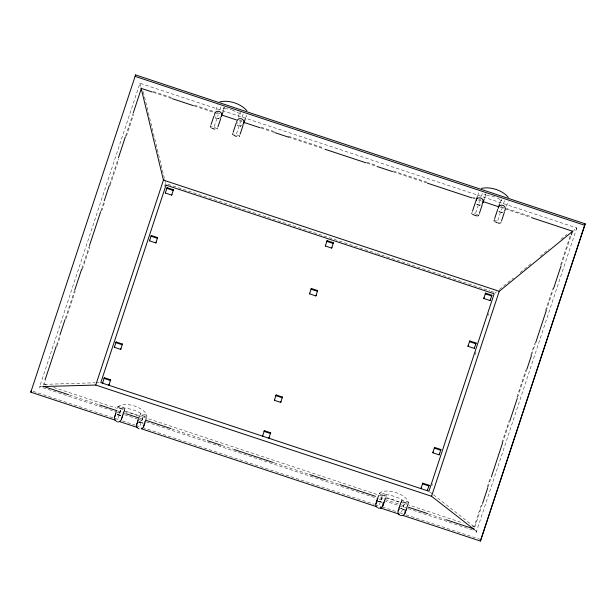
<?xml version="1.0" encoding="UTF-8"?>
<svg xmlns="http://www.w3.org/2000/svg" width="616" height="616" viewBox="0 0 616 616"><rect width="100%" height="100%" fill="white"/><g stroke="black" fill="none" stroke-linecap="round" stroke-linejoin="round"><path stroke-width="0.46" stroke-dasharray="3.08 2.31" d="M401.278 502.233L401.447 501.324L401.255 501.94M146.731 417.64C149.018 408.3 121.452 399.207 117.664 408.015M408.146 504.211C410.433 494.871 382.867 485.778 379.079 494.586M117.964 418.148L120.875 409.286M140.14 425.494L142.758 417.533M379.379 504.727L381.989 496.765M401.555 512.073L404.466 503.21M245.715 118.303L139.924 83.268L39.239 388.065M43.305 385.316L44.814 380.75M56.58 345.122L59.598 335.99M65.334 318.634L74.382 291.229M81.92 268.391L89.166 246.462M100.932 210.834L103.95 201.702M109.679 184.346L118.126 158.766M125.672 135.928L132.91 113.999M46.254 384.954L44.429 384.346L45.63 380.696M57.08 346.038L60.391 336.005M66.112 318.672L75.152 291.306M82.382 269.415L89.913 246.608M101.663 211.034L104.674 201.909M110.095 185.493L118.834 159.044M126.365 136.236L133.595 114.345M164.611 186.217L165.511 183.491L236.629 207.038M117.402 408.239L117.941 406.614M210.31 126.911L210.849 125.271M214.26 126.503L218.164 114.776M124.016 411.326L124.825 408.893M217.194 129.191L217.733 127.551M232.494 134.257L233.302 131.793M236.444 133.849L240.34 122.122M239.37 136.536L239.917 134.896M471.725 213.49L472.264 211.85M475.675 213.074L479.579 201.347M478.609 215.769L479.148 214.129M401.001 502.156L401.532 500.538M493.901 220.836L494.717 218.372M497.859 220.42L501.755 208.693M500.785 223.115L501.332 221.475M431.824 485.785L432.424 483.96M475.113 354.693L476.014 351.967M488.041 315.554L488.642 313.729M472.349 526.064L474.174 526.672L481.404 504.781M487.125 487.448L490.436 477.415M501.886 442.75L509.116 420.859M516.947 397.143L525.987 369.777M530.807 355.178L534.719 343.32M545.568 310.487L552.798 288.596M560.629 264.872L570.57 234.773M474.743 527.188L482.29 504.35M488.018 486.994L491.337 476.946M502.502 443.143L509.44 422.137M517.586 397.466L526.934 369.146M531.762 354.531L535.381 343.574M546.246 310.68L553.183 289.674M561.33 265.011L570.986 235.774M215.97 110.041L217.848 104.651M219.912 109.756L221.29 105.798M223.477 110.534L224.732 106.938M119.727 413.113L120.828 409.948M238.153 117.394L240.024 112.004M242.088 117.102L243.197 113.937M245.661 117.872L246.6 115.177M141.911 420.458L143.289 416.501M477.7 195.719L479.263 191.23M481.327 196.327L482.705 192.369M484.576 198.005L485.832 194.41M381.142 499.692L382.243 496.519M499.876 203.072L501.439 198.583M503.503 203.673L504.604 200.508M506.444 206.245L508.323 200.855M403.318 507.037L404.697 503.072M576.26 229.375L576.761 227.935L246.623 118.603M476.076 532.732L576.761 227.935L573.804 230.353M124.547 410.295L124.779 409.702L124.378 410.525M385.963 496.873L386.194 496.273M224.563 107.169L223.185 108.347L224.085 108.046L223.285 108.293L229.329 109.171M485.978 193.74L484.6 194.918L485.5 194.618L484.692 194.864L490.736 195.742L496.504 197.651M494.902 293.162L496.388 291.953M499.36 289.535L513.459 278.032M520.135 272.588L531.262 263.502M540.17 256.241L549.072 248.98M560.945 239.293L566.882 234.45M138.438 422.499L141.21 422.299L143.305 424.108M377.677 501.724L380.442 501.524L382.544 503.341M117.156 414.838L119.027 414.953L121.129 416.762M400.747 508.762L402.618 508.87L404.72 510.687M118.126 414.683L117.194 414.714L118.126 414.691M400.785 508.639L401.717 508.6L400.793 508.631A3.627 3.527 19.2 0 1 404.789 510.495M44.429 384.346L95.08 382.775M96.034 382.744L99.861 382.621M41.642 386.571L39.74 386.625L116.347 411.996M502.317 212.759L501.424 212.689L502.317 212.766M124.039 411.627L132.055 413.39L137.468 415.592M385.454 498.198L393.47 499.961L398.883 502.163M230.053 109.386L231.516 109.817M153.276 91.514L172.441 97.859M194.34 105.113L216.231 112.366M217.148 112.666L219.881 113.575M239.955 120.22L241.78 120.828M260.945 127.173L274.628 131.709M288.319 136.236L323.9 148.025M366.782 162.224L376.823 165.55M393.239 170.986L427.003 182.167M472.626 197.274L475.36 198.183M479.009 199.392L480.834 200M500.908 206.645L505.467 208.154M506.383 208.454L530.107 216.316M153.23 92.354L171.502 98.406M194.333 105.967L219.912 114.437M239.093 120.79L242.75 121.999M261.015 128.051L273.804 132.286M288.419 137.129L324.039 148.926M366.974 163.14L376.106 166.166M393.462 171.918L426.341 182.806M472.926 198.237L474.759 198.837M478.409 200.046L482.066 201.255M500.331 207.307L503.988 208.516M504.897 208.824L530.476 217.294M237.537 207.338L262.154 215.492M263.063 215.793L266.713 217.001M267.621 217.309L376.122 253.238M377.031 253.538L380.68 254.747M381.589 255.047L406.206 263.201M407.122 263.502L490.09 290.983M490.998 291.283L495.557 292.793M53.553 387.372L116.509 408.216M125.633 411.242L137.491 415.169M138.407 415.469L382.02 496.15M386.579 497.659L399.353 501.894M400.269 502.194L405.744 504.003M406.652 504.312L463.224 523.046M69.493 395.002L98.722 404.689M117.91 411.041L125.217 413.459M139.832 418.303L144.398 419.812M171.802 428.89L206.506 440.378M222.037 445.522L233.002 449.156M274.105 462.77L308.816 474.266M325.256 479.71L338.954 484.245M380.057 497.859L405.636 506.329M428.474 513.89L444.914 519.334M117.263 412.297L123.647 414.414M124.555 414.714L138.238 419.242M139.147 419.542L145.53 421.66M146.446 421.96L378.085 498.675M378.994 498.975L407.268 508.339M408.177 508.639L476.576 531.292L475.075 530.13M33.125 391.329L118.849 419.727M122.499 420.936L135.266 425.163M136.182 425.463L141.649 427.273M142.566 427.573L374.205 504.288M375.121 504.596L381.504 506.706M382.413 507.014L396.096 511.542M399.745 512.751L402.479 513.652M406.129 514.861L479.995 539.331M232.24 110.033L240.425 113.968L239.924 113.29L240.448 114.06L240.048 112.297M497.358 198.036L501.84 200.539L501.339 199.861L501.863 200.639L501.54 199.784M499.645 212.081L498.875 211.627L499.638 212.096M429.698 491.853L432.709 494.217M433.464 494.802L474.174 526.672M143.243 91.63L164.441 178.555M164.672 179.495L165.812 184.169M139.924 83.268L140.833 86.987M480.334 204.82A3.627 3.527 19.2 0 1 476.9 203.68M502.517 212.166A3.627 3.527 19.2 0 1 499.075 211.026M478.27 215.269A3.627 0.739 18.3 0 1 478.024 215.962M472.064 213.991A3.627 0.739 18.3 0 1 471.902 213.344M474.512 213.66A3.627 0.739 18.3 0 1 475.413 213.929M476.291 214.245A3.627 0.739 18.3 0 1 477.77 214.938M500.446 222.615A3.627 0.739 18.3 0 1 500.608 223.254M493.955 221.052A3.627 0.739 18.3 0 1 496.688 221.005M219.812 117.949A3.627 3.527 19.2 0 1 214.945 116.339M241.996 125.294A3.627 3.527 19.2 0 1 237.129 123.685M211.142 127.743A3.627 0.739 18.3 0 1 211.981 126.827A3.627 0.739 18.3 0 1 216.971 128.79A3.627 0.739 18.3 0 1 214.406 129.021M237.06 135.019A3.627 0.739 18.3 0 1 239.378 136.436A3.627 0.739 18.3 0 1 237.437 136.575M233.325 135.089A3.627 0.739 18.3 0 1 232.848 134.08A3.627 0.739 18.3 0 1 236.174 134.696M122.538 408.062A11.789 2.695 18.3 0 1 133.202 409.948A11.789 2.695 18.3 0 1 142.835 414.784M138.508 422.307A3.627 3.527 19.2 0 1 143.374 423.916M117.217 414.66A3.627 3.527 19.2 0 1 120.659 415.8M141.58 415.276A3.627 0.916 18.3 0 1 140.918 413.675A3.627 0.916 18.3 0 1 146 415.169A3.627 0.916 18.3 0 1 145.784 416.516M118.734 407.561A3.627 0.916 18.3 0 1 119.396 406.36A3.627 0.916 18.3 0 1 124.37 408.192A3.627 0.916 18.3 0 1 122.846 409.07M385.893 494.602A11.789 2.695 18.3 0 1 402.733 500.177M377.739 501.532A3.627 3.527 19.2 0 1 382.605 503.149M408.108 502.233A3.627 0.916 18.3 0 1 408.223 503.002M401.848 501.116A3.627 0.916 18.3 0 1 403.118 500.3A3.627 0.916 18.3 0 1 407.623 501.871M385.924 494.887A3.627 0.916 18.3 0 1 385.624 495.749M380.819 494.509A3.627 0.916 18.3 0 1 380.249 492.9A3.627 0.916 18.3 0 1 385.439 494.525M140.309 422.029L139.378 422.06L140.302 422.037M379.541 501.255L378.609 501.293L379.533 501.27M218.726 118.834L217.825 118.765L218.719 118.842M240.902 126.18L240.009 126.111L240.902 126.188M480.133 205.413L479.24 205.344L480.133 205.421M477.462 204.735L476.692 204.281L477.462 204.751M238.23 125.502L237.46 125.048L238.223 125.525M216.054 118.156L215.277 117.702L216.047 118.18M404.227 509.771L403.495 509.201L404.227 509.778M382.051 502.425L381.319 501.855L382.051 502.433M142.82 423.2L142.08 422.63L142.812 423.2M120.636 415.854L119.904 415.284L120.636 415.854"/><path stroke-width="0.92" d="M115.462 414.129L116.27 411.673M121.991 417.479L124.016 411.326M137.391 422.253L138.454 419.019M144.082 425.102L145.615 420.443M376.622 501.478L378.547 495.626M383.506 503.757L385.431 497.905M399.06 508.054L400.731 502.972M405.936 510.333L407.615 505.251M115.616 420.258L30.8 392.169L135.589 74.929L585.2 223.831L480.411 541.071L402.887 515.399M45.114 379.841L56.279 346.038M59.898 335.073L65.026 319.542M74.682 290.313L81.62 269.3M89.466 245.553L100.631 211.75M104.25 200.785L109.379 185.254M118.426 157.85L125.364 136.837M133.21 113.09L141.357 88.427M42.589 386.548L95.749 385.054L163.44 180.103L141.056 87.919M109.132 384.43L108.886 385.146L110.664 379.803L104.327 377.7L102.549 383.052L102.795 382.328M114.353 347.301L116.131 341.949L122.469 344.051L120.69 349.395L114.353 347.301L114.607 346.577M149.511 240.841L151.29 235.489L157.627 237.591L155.848 242.935L149.511 240.841L149.765 240.117M165.311 193.008L167.09 187.657L173.427 189.759L171.648 195.11L165.311 193.008L165.558 192.292M211.126 124.447L213.852 116.208M218.002 126.727L220.736 118.488M138.731 418.164L139.316 416.393M233.302 131.793L236.144 123.223M145.907 419.565L146.2 418.672M240.186 134.072L243.027 125.502M269.154 437.422L268.899 438.145L270.678 432.794L264.341 430.692L262.562 436.043L262.816 435.327M274.374 400.292L276.153 394.948L282.49 397.043L280.711 402.394L274.374 400.292L274.62 399.576M309.532 293.832L311.311 288.481L317.648 290.583L315.869 295.934L309.532 293.832L309.779 293.116M325.325 246L327.104 240.656L333.441 242.75L331.662 248.102L325.325 246L325.579 245.284M472.534 211.026L475.629 201.709M479.417 213.305L482.259 204.735M494.717 218.372L497.666 209.479M501.601 220.651L504.335 212.412M427.589 489.889L427.335 490.613L429.113 485.262L422.776 483.167L420.998 488.511L421.252 487.795M432.802 452.76L434.58 447.416L440.917 449.511L439.139 454.862L432.802 452.76L433.056 452.044M467.96 346.3L469.738 340.956L476.076 343.05L474.297 348.402L467.96 346.3L468.214 345.584M483.76 298.475L485.539 293.124L491.876 295.226L490.097 300.57L483.76 298.475L484.007 297.751M474.328 529.544L431.539 496.265L499.23 291.306L573.065 230.954M482.59 503.434L487.718 487.911M491.337 476.946L502.502 443.143M509.74 421.221L517.286 398.383M526.934 369.146L531.462 355.447M535.689 342.658L546.246 310.68M553.484 288.758L561.03 265.92M571.286 234.858L572.187 232.117M480.411 541.071L585.2 223.831M135.589 74.929L135.089 76.369L584.7 225.271M30.8 392.169L31.3 390.729M167.09 187.657L166.836 188.381L173.173 190.475L173.427 189.759M151.29 235.489L151.043 236.213L157.38 238.307L157.627 237.591M116.131 341.949L115.885 342.673L122.222 344.767L122.469 344.051M104.327 377.7L104.073 378.424L110.41 380.519L110.664 379.803M171.648 195.11L171.895 194.386M155.848 242.935L156.102 242.219M120.69 349.395L120.944 348.679M114.538 416.993L115.793 413.405M221.606 115.916L223.169 111.427M121.421 419.273L122.669 415.685M136.721 424.339L137.969 420.751M243.782 123.262L245.345 118.773M143.597 426.618L144.852 423.03M327.104 240.656L326.857 241.372L333.194 243.474L333.441 242.75M311.311 288.481L311.057 289.204L317.394 291.306L317.648 290.583M276.153 394.948L275.899 395.665L282.236 397.767L282.49 397.043M264.341 430.692L264.095 431.416L270.432 433.518L270.678 432.794M331.662 248.102L331.916 247.378M315.869 295.934L316.116 295.21M280.711 402.394L280.958 401.671M476.137 200.208L477.385 196.619M375.952 503.572L377.2 499.976M483.013 202.487L484.268 198.899M382.836 505.852L384.084 502.256M498.313 207.554L499.568 203.965M398.128 510.918L399.384 507.322M405.012 513.197L406.267 509.601M485.539 293.124L485.285 293.84L491.622 295.942L491.876 295.226M469.738 340.956L469.492 341.672L475.829 343.774L476.076 343.05M434.58 447.416L434.334 448.132L440.671 450.234L440.917 449.511M422.776 483.167L422.53 483.883L428.867 485.986L429.113 485.262M490.097 300.57L490.344 299.853M474.297 348.402L474.551 347.678M439.139 454.862L439.393 454.146M219.95 101.825C229.214 99.823 240.725 103.588 246.931 110.764M481.365 188.404C490.629 186.394 502.14 190.167 508.346 197.336M117.679 422.014L118.619 421.945M142.273 88.727L152.321 92.053M172.411 98.706L193.424 105.667M222.653 115.346L236.351 119.881M244.575 122.607L260.098 127.751M274.713 132.586L288.419 137.129M324.955 149.226L366.058 162.84M377.023 166.474L392.546 171.61M427.258 183.106L472.018 197.929M482.975 201.563L498.506 206.707M531.385 217.594L572.495 231.208M163.44 180.103L499.23 291.306M95.749 385.054L431.539 496.265M43.921 386.532L68.584 394.702M99.638 404.989L116.994 410.733M126.126 413.76L137.999 417.694M146.223 420.42L170.886 428.582M207.423 440.686L221.121 445.222M233.911 449.457L273.188 462.462M309.725 474.566L325.256 479.71M339.87 484.546L375.49 496.342M408.377 507.238L427.558 513.59M445.822 519.642L474.143 529.013M119.265 421.467L137.499 427.504M141.149 428.713L376.445 506.637M380.087 507.846L399.237 514.191M475.968 201.116A3.627 3.527 19.2 0 1 481.119 198.175A3.627 3.527 19.2 0 1 482.005 204.011M498.144 208.462A3.627 3.527 19.2 0 1 503.303 205.521A3.627 3.527 19.2 0 1 504.181 211.357M477.423 215.931A3.627 0.739 18.3 0 1 472.557 214.314M499.607 223.277A3.627 0.739 18.3 0 1 497.998 222.946M497.097 222.676A3.627 0.739 18.3 0 1 496.219 222.353M495.41 222.014A3.627 0.739 18.3 0 1 494.74 221.66M214.63 115.462A3.627 3.527 19.2 0 1 219.265 111.427A3.627 3.527 19.2 0 1 220.59 117.44M236.806 122.807A3.627 3.527 19.2 0 1 241.449 118.773A3.627 3.527 19.2 0 1 242.766 124.786M214.406 129.021A3.627 0.739 18.3 0 1 211.819 128.089M236.583 136.367A3.627 0.739 18.3 0 1 233.995 135.435M143.767 425.718A3.627 3.527 19.2 0 1 141.811 428.659M139.054 428.828A3.627 3.527 19.2 0 1 137.73 422.815M121.591 418.372A3.627 3.527 19.2 0 1 119.627 421.313M116.871 421.483A3.627 3.527 19.2 0 1 116.016 421.075M115.3 420.466A3.627 3.527 19.2 0 1 115.554 415.469M145.022 416.416A3.627 0.916 18.3 0 1 144.159 416.231M143.258 415.962A3.627 0.916 18.3 0 1 142.381 415.638M122.846 409.07A3.627 0.916 18.3 0 1 119.404 407.931M405.105 511.365A3.627 3.527 19.2 0 1 400.469 515.407M399.615 514.999A3.627 3.527 19.2 0 1 399.145 509.393M382.929 504.019A3.627 3.527 19.2 0 1 380.157 508.185M379.217 508.238A3.627 3.527 19.2 0 1 378.286 508.061M377.431 507.653A3.627 3.527 19.2 0 1 376.969 502.048M407.199 503.087A3.627 0.916 18.3 0 1 406.437 502.995M405.574 502.802A3.627 0.916 18.3 0 1 402.995 501.855M385.015 495.741A3.627 0.916 18.3 0 1 384.253 495.649M383.398 495.457A3.627 0.916 18.3 0 1 381.612 494.864M166.035 185.1L100.816 382.598L428.944 491.26L494.163 293.77L166.035 185.1"/></g></svg>
